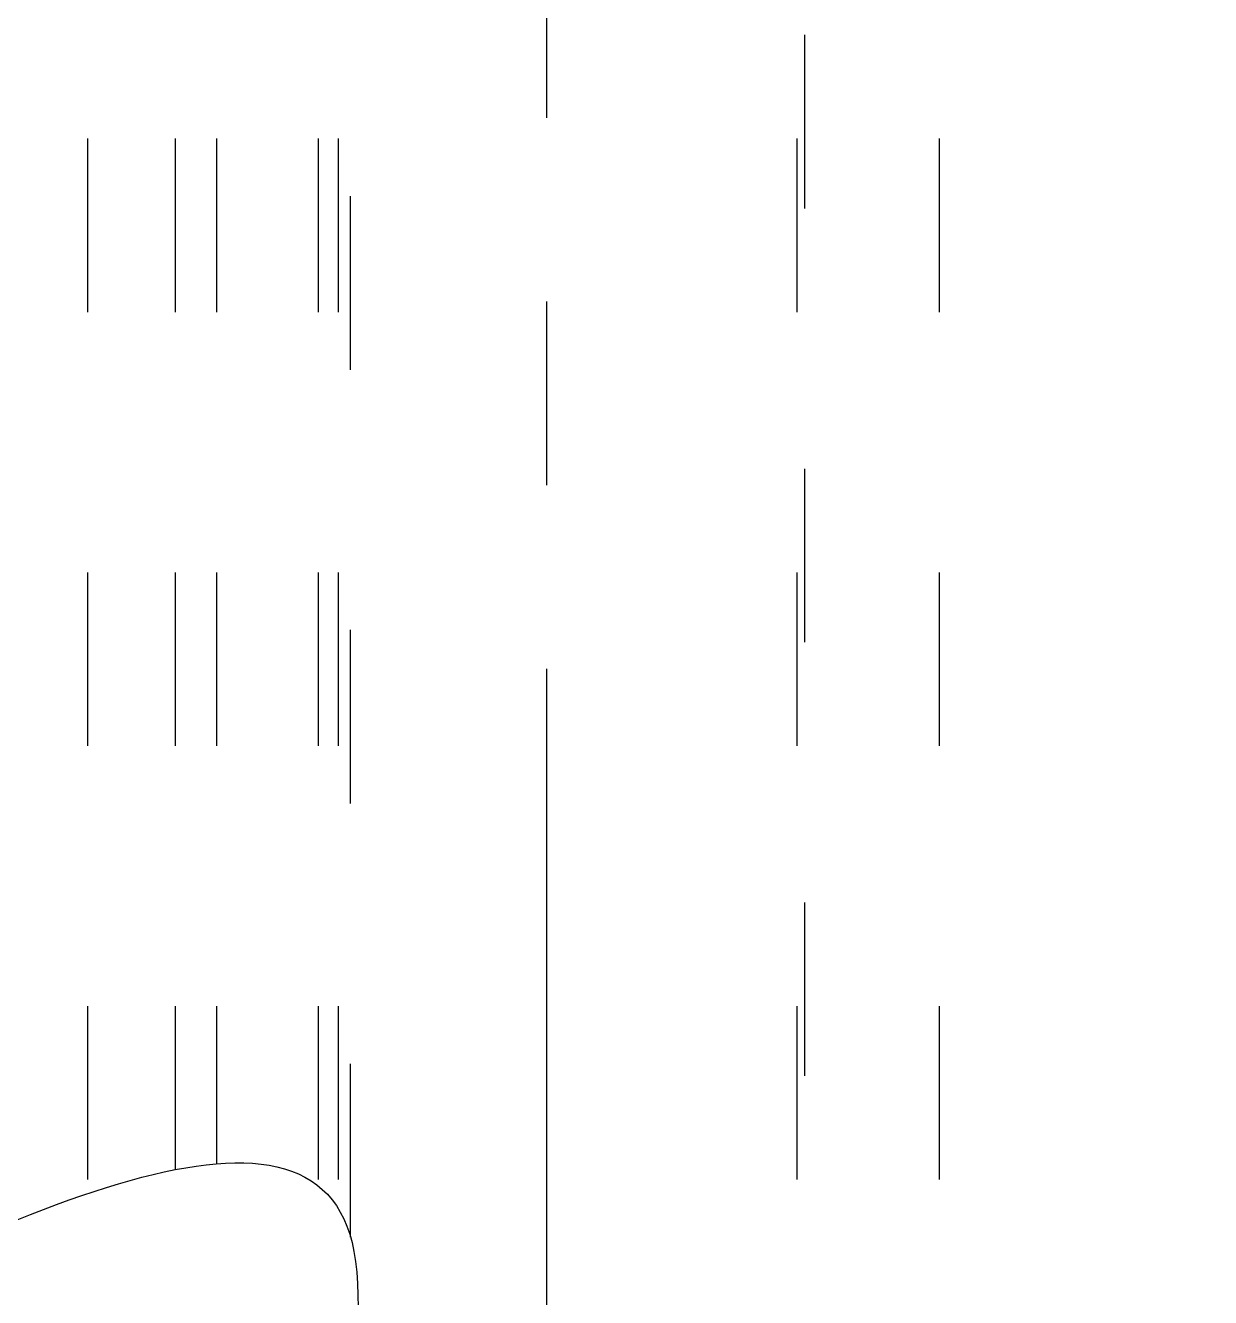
# Model space of a CAD drawing. Header units: millimetres. Extents: x 4969 to 37601, y -771 to 6478.
# Drawn here: x 9277 to 9851, y 35 to 650 of the extents above; entities that cross this region are included whole.
import ezdxf

# ---------------------------------------------------------------- set-up
doc = ezdxf.new("R2010")
doc.units = ezdxf.units.MM
doc.header["$LTSCALE"] = 7
doc.header["$MEASUREMENT"] = 0
doc.linetypes.add('CENTERX2', pattern=[101.6, 63.5, -12.7, 12.7, -12.7])
doc.linetypes.add('REMOTE_CONTROLBOX$0$ACAD_ISO03W100', pattern=[30, 12, -18])
doc.layers.get('0').update_dxf_attribs({"linetype": 'CONTINUOUS'})

msp = doc.modelspace()

# ---------------------------------------------------------------- linework, layer by layer
at = {"color": 1, "linetype": 'CENTERX2'}
msp.add_line((9529.962, -105.521, -0.01), (9529.962, 5305.145, -0.01), dxfattribs=at)
at = {"color": 6, "linetype": 'REMOTE_CONTROLBOX$0$ACAD_ISO03W100'}
for p, q in [((9419.156, 1225.613, -0.01), (9419.156, 88.669, -0.01)), ((9428.962, 1225.613, -0.01), (9428.962, 77.607, -0.01)), ((9650.962, 1225.613, -0.01), (9650.962, -69.572, -0.01))]:
    msp.add_line(p, q, dxfattribs=at)
at = {"color": 6, "linetype": 'REMOTE_CONTROLBOX$0$ACAD_ISO03W100', "elevation": -0.01}
for points in [[(9307.462, 1225.613), (9307.462, 84.834)], [(9349.962, 1225.613), (9349.962, 96.461)], [(9369.962, 1225.613), (9369.962, 99.317)], [(9434.962, 63.715), (9434.962, 1225.613)], [(9654.962, -68.186), (9654.962, 1225.613)], [(9719.962, 1225.613), (9719.962, -43.626)]]:
    msp.add_lwpolyline(points, dxfattribs=at)
msp.add_spline([(9103.109, -8.706, -0.01), (9436.552, 56.887, -0.01), (9439.178, -34.944, -0.01), (9851.387, 12.283, -0.01)], degree=3)

doc.saveas('drawing.dxf')
